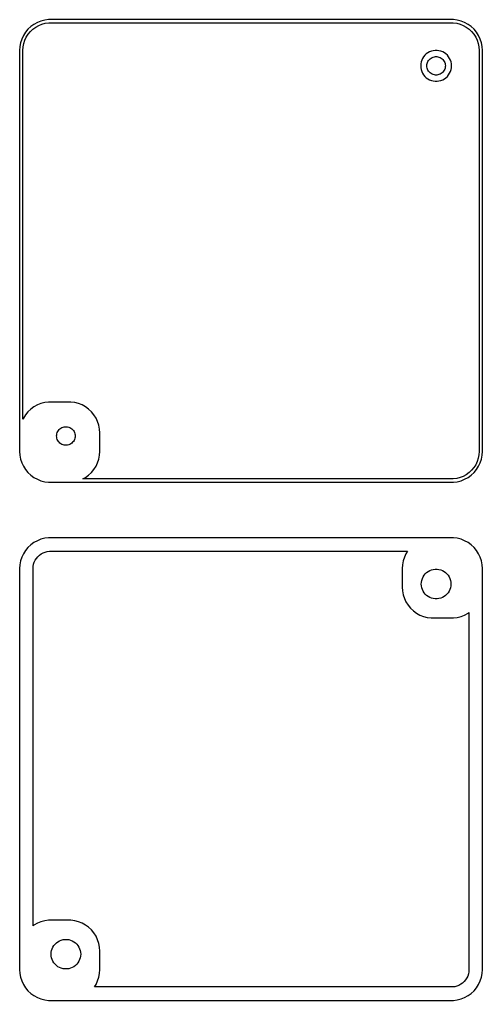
# Model space of a CAD drawing. Header units: metres. Extents: x -38 to 38, y 383 to 793.
# Drawn here: x -37.5 to 37.5, y 382.5 to 541.5 of the extents above; entities that cross this region are included whole.
import ezdxf

# ---------------------------------------------------------------- set-up
doc = ezdxf.new("R2010")
doc.units = ezdxf.units.M

msp = doc.modelspace()

# ---------------------------------------------------------------- linework, layer by layer
for p, q in [((-35.1791, 540.722), (-35.6871, 540.353)), ((-34.6289, 541.024), (-35.1791, 540.722)), ((-34.8944, 540.273), (-34.4026, 540.543)), ((-34.0451, 541.255), (-34.6289, 541.024)), ((-34.4026, 540.543), (-33.8808, 540.75)), ((-33.4369, 541.411), (-34.0451, 541.255)), ((-33.8808, 540.75), (-33.3373, 540.889)), ((-32.8139, 541.49), (-33.4369, 541.411)), ((-33.3373, 540.889), (-32.7806, 540.96)), ((32.8139, 541.49), (-32.8139, 541.49)), ((-32.7806, 540.96), (32.7806, 540.96)), ((32.7806, 540.96), (33.3373, 540.889)), ((33.4369, 541.411), (32.8139, 541.49)), ((33.3373, 540.889), (33.8808, 540.75)), ((34.0451, 541.255), (33.4369, 541.411)), ((33.8808, 540.75), (34.4026, 540.543)), ((34.6289, 541.024), (34.0451, 541.255)), ((34.4026, 540.543), (34.8944, 540.273)), ((35.1791, 540.722), (34.6289, 541.024)), ((35.6871, 540.353), (35.1791, 540.722)), ((-36.5451, 539.439), (-36.8815, 538.909)), ((-36.1448, 539.923), (-36.5451, 539.439)), ((-36.4158, 538.653), (-36.1151, 539.127)), ((-35.6871, 540.353), (-36.1448, 539.923)), ((-36.1151, 539.127), (-35.7574, 539.559)), ((-35.7574, 539.559), (-35.3483, 539.943)), ((-35.3483, 539.943), (-34.8944, 540.273)), ((34.8944, 540.273), (35.3483, 539.943)), ((35.3483, 539.943), (35.7574, 539.559)), ((36.1448, 539.923), (35.6871, 540.353)), ((35.7574, 539.559), (36.1151, 539.127)), ((36.1151, 539.127), (36.4158, 538.653)), ((36.5451, 539.439), (36.1448, 539.923)), ((36.8815, 538.909), (36.5451, 539.439)), ((-37.3429, 537.743), (-37.4606, 537.127)), ((-37.1489, 538.341), (-37.3429, 537.743)), ((-36.8815, 538.909), (-37.1489, 538.341)), ((-36.9333, 537.06), (-36.8282, 537.611)), ((-36.8282, 537.611), (-36.6547, 538.145)), ((-36.6547, 538.145), (-36.4158, 538.653)), ((36.4158, 538.653), (36.6547, 538.145)), ((36.6547, 538.145), (36.8282, 537.611)), ((36.8282, 537.611), (36.9333, 537.06)), ((37.1489, 538.341), (36.8815, 538.909)), ((37.3429, 537.743), (37.1489, 538.341)), ((37.4606, 537.127), (37.3429, 537.743)), ((-37.4606, 537.127), (-37.5, 536.5)), ((-37.5, 536.5), (-37.5, 471.5)), ((-36.9685, 536.5), (-36.9333, 537.06)), ((-36.9685, 476.724), (-36.9685, 536.5)), ((28.4064, 535.926), (28.1776, 535.711)), ((28.6604, 536.111), (28.4064, 535.926)), ((28.9355, 536.262), (28.6604, 536.111)), ((29.2274, 536.378), (28.9355, 536.262)), ((29.5315, 536.456), (29.2274, 536.378)), ((29.843, 536.495), (29.5315, 536.456)), ((30.157, 536.495), (29.843, 536.495)), ((30.4684, 536.456), (30.157, 536.495)), ((30.7725, 536.378), (30.4684, 536.456)), ((31.0644, 536.262), (30.7725, 536.378)), ((31.3396, 536.111), (31.0644, 536.262)), ((31.5936, 535.926), (31.3396, 536.111)), ((31.8224, 535.711), (31.5936, 535.926)), ((36.9333, 537.06), (36.9685, 536.5)), ((36.9685, 536.5), (36.9685, 471.5)), ((37.5, 536.5), (37.4606, 537.127)), ((37.5, 471.5), (37.5, 536.5)), ((27.5197, 534.313), (27.5, 534)), ((27.5785, 534.622), (27.5197, 534.313)), ((27.6756, 534.92), (27.5785, 534.622)), ((27.8092, 535.204), (27.6756, 534.92)), ((27.9774, 535.469), (27.8092, 535.204)), ((28.1776, 535.711), (27.9774, 535.469)), ((28.5, 534), (28.5118, 534.188)), ((28.5118, 534.188), (28.5471, 534.373)), ((28.5471, 534.373), (28.6053, 534.552)), ((28.6053, 534.552), (28.6855, 534.723)), ((28.6855, 534.723), (28.7865, 534.882)), ((28.7865, 534.882), (28.9065, 535.027)), ((28.9065, 535.027), (29.0439, 535.156)), ((29.0439, 535.156), (29.1963, 535.266)), ((29.1963, 535.266), (29.3613, 535.357)), ((29.3613, 535.357), (29.5365, 535.427)), ((29.5365, 535.427), (29.7189, 535.473)), ((29.7189, 535.473), (29.9058, 535.497)), ((29.9058, 535.497), (30.0942, 535.497)), ((30.0942, 535.497), (30.2811, 535.473)), ((30.2811, 535.473), (30.4635, 535.427)), ((30.4635, 535.427), (30.6387, 535.357)), ((30.6387, 535.357), (30.8037, 535.266)), ((30.8037, 535.266), (30.9561, 535.156)), ((30.9561, 535.156), (31.0934, 535.027)), ((31.0934, 535.027), (31.2135, 534.882)), ((31.2135, 534.882), (31.3145, 534.723)), ((31.3145, 534.723), (31.3947, 534.552)), ((31.3947, 534.552), (31.4529, 534.373)), ((31.4529, 534.373), (31.4882, 534.188)), ((31.4882, 534.188), (31.5, 534)), ((32.0225, 535.469), (31.8224, 535.711)), ((32.1908, 535.204), (32.0225, 535.469)), ((32.3244, 534.92), (32.1908, 535.204)), ((32.4214, 534.622), (32.3244, 534.92)), ((32.4803, 534.313), (32.4214, 534.622)), ((32.5, 534), (32.4803, 534.313)), ((27.5, 534), (27.5197, 533.687)), ((27.5197, 533.687), (27.5785, 533.378)), ((27.5785, 533.378), (27.6756, 533.08)), ((27.6756, 533.08), (27.8092, 532.796)), ((27.8092, 532.796), (27.9774, 532.531)), ((28.5118, 533.812), (28.5, 534)), ((28.5471, 533.627), (28.5118, 533.812)), ((28.6053, 533.448), (28.5471, 533.627)), ((28.6855, 533.277), (28.6053, 533.448)), ((28.7865, 533.118), (28.6855, 533.277)), ((28.9065, 532.973), (28.7865, 533.118)), ((29.0439, 532.844), (28.9065, 532.973)), ((29.1963, 532.734), (29.0439, 532.844)), ((29.3613, 532.643), (29.1963, 532.734)), ((29.5365, 532.573), (29.3613, 532.643)), ((30.6387, 532.643), (30.4635, 532.573)), ((30.8037, 532.734), (30.6387, 532.643)), ((30.9561, 532.844), (30.8037, 532.734)), ((31.0934, 532.973), (30.9561, 532.844)), ((31.2135, 533.118), (31.0934, 532.973)), ((31.3145, 533.277), (31.2135, 533.118)), ((31.3947, 533.448), (31.3145, 533.277)), ((31.4529, 533.627), (31.3947, 533.448)), ((31.4882, 533.812), (31.4529, 533.627)), ((31.5, 534), (31.4882, 533.812)), ((32.0225, 532.531), (32.1908, 532.796)), ((32.1908, 532.796), (32.3244, 533.08)), ((32.3244, 533.08), (32.4214, 533.378)), ((32.4214, 533.378), (32.4803, 533.687)), ((32.4803, 533.687), (32.5, 534)), ((27.9774, 532.531), (28.1776, 532.289)), ((28.1776, 532.289), (28.4064, 532.074)), ((28.4064, 532.074), (28.6604, 531.889)), ((28.6604, 531.889), (28.9355, 531.738)), ((28.9355, 531.738), (29.2274, 531.622)), ((29.2274, 531.622), (29.5315, 531.544)), ((29.5315, 531.544), (29.843, 531.505)), ((29.7189, 532.527), (29.5365, 532.573)), ((29.9058, 532.503), (29.7189, 532.527)), ((29.843, 531.505), (30.157, 531.505)), ((30.0942, 532.503), (29.9058, 532.503)), ((30.2811, 532.527), (30.0942, 532.503)), ((30.157, 531.505), (30.4684, 531.544)), ((30.4635, 532.573), (30.2811, 532.527)), ((30.4684, 531.544), (30.7725, 531.622)), ((30.7725, 531.622), (31.0644, 531.738)), ((31.0644, 531.738), (31.3396, 531.889)), ((31.3396, 531.889), (31.5936, 532.074)), ((31.5936, 532.074), (31.8224, 532.289)), ((31.8224, 532.289), (32.0225, 532.531)), ((-35.1791, 478.722), (-35.6871, 478.353)), ((-34.6289, 479.024), (-35.1791, 478.722)), ((-34.0451, 479.255), (-34.6289, 479.024)), ((-33.4369, 479.411), (-34.0451, 479.255)), ((-32.8139, 479.49), (-33.4369, 479.411)), ((-29.186, 479.49), (-32.8139, 479.49)), ((-28.5631, 479.411), (-29.186, 479.49)), ((-27.9549, 479.255), (-28.5631, 479.411)), ((-27.3711, 479.024), (-27.9549, 479.255)), ((-26.8209, 478.722), (-27.3711, 479.024)), ((-26.3129, 478.353), (-26.8209, 478.722)), ((-36.5451, 477.439), (-36.8815, 476.909)), ((-36.1448, 477.923), (-36.5451, 477.439)), ((-35.6871, 478.353), (-36.1448, 477.923)), ((-25.8551, 477.923), (-26.3129, 478.353)), ((-25.4549, 477.439), (-25.8551, 477.923)), ((-25.1185, 476.909), (-25.4549, 477.439)), ((-36.8815, 476.909), (-36.9685, 476.724)), ((-30.8037, 475.266), (-30.6387, 475.357)), ((-30.6387, 475.357), (-30.4635, 475.427)), ((-30.4635, 475.427), (-30.2811, 475.473)), ((-30.2811, 475.473), (-30.0942, 475.497)), ((-30.0942, 475.497), (-29.9058, 475.497)), ((-29.9058, 475.497), (-29.7189, 475.473)), ((-29.7189, 475.473), (-29.5365, 475.427)), ((-29.5365, 475.427), (-29.3613, 475.357)), ((-29.3613, 475.357), (-29.1963, 475.266)), ((-24.8511, 476.341), (-25.1185, 476.909)), ((-24.6571, 475.743), (-24.8511, 476.341)), ((-24.5394, 475.127), (-24.6571, 475.743)), ((-31.5, 474), (-31.4882, 474.188)), ((-31.4882, 473.812), (-31.5, 474)), ((-31.4882, 474.188), (-31.4529, 474.373)), ((-31.4529, 473.627), (-31.4882, 473.812)), ((-31.4529, 474.373), (-31.3947, 474.552)), ((-31.3947, 474.552), (-31.3145, 474.723)), ((-31.3145, 474.723), (-31.2135, 474.882)), ((-31.2135, 474.882), (-31.0934, 475.027)), ((-31.0934, 475.027), (-30.9561, 475.156)), ((-30.9561, 475.156), (-30.8037, 475.266)), ((-29.1963, 475.266), (-29.0439, 475.156)), ((-29.0439, 475.156), (-28.9065, 475.027)), ((-28.9065, 475.027), (-28.7865, 474.882)), ((-28.7865, 474.882), (-28.6855, 474.723)), ((-28.6855, 474.723), (-28.6053, 474.552)), ((-28.6053, 474.552), (-28.5471, 474.373)), ((-28.5471, 474.373), (-28.5118, 474.188)), ((-28.5118, 473.812), (-28.5471, 473.627)), ((-28.5118, 474.188), (-28.5, 474)), ((-28.5, 474), (-28.5118, 473.812)), ((-24.5, 474.5), (-24.5394, 475.127)), ((-24.5, 471.5), (-24.5, 474.5)), ((-31.3947, 473.448), (-31.4529, 473.627)), ((-31.3145, 473.277), (-31.3947, 473.448)), ((-31.2135, 473.118), (-31.3145, 473.277)), ((-31.0934, 472.973), (-31.2135, 473.118)), ((-30.9561, 472.844), (-31.0934, 472.973)), ((-30.8037, 472.734), (-30.9561, 472.844)), ((-30.6387, 472.643), (-30.8037, 472.734)), ((-30.4635, 472.573), (-30.6387, 472.643)), ((-30.2811, 472.527), (-30.4635, 472.573)), ((-30.0942, 472.503), (-30.2811, 472.527)), ((-29.9058, 472.503), (-30.0942, 472.503)), ((-29.7189, 472.527), (-29.9058, 472.503)), ((-29.5365, 472.573), (-29.7189, 472.527)), ((-29.3613, 472.643), (-29.5365, 472.573)), ((-29.1963, 472.734), (-29.3613, 472.643)), ((-29.0439, 472.844), (-29.1963, 472.734)), ((-28.9065, 472.973), (-29.0439, 472.844)), ((-28.7865, 473.118), (-28.9065, 472.973)), ((-28.6855, 473.277), (-28.7865, 473.118)), ((-28.6053, 473.448), (-28.6855, 473.277)), ((-28.5471, 473.627), (-28.6053, 473.448)), ((-37.5, 471.5), (-37.4606, 470.873)), ((-37.4606, 470.873), (-37.3429, 470.257)), ((-24.6571, 470.257), (-24.5394, 470.873)), ((-24.5394, 470.873), (-24.5, 471.5)), ((36.9333, 470.94), (36.8282, 470.389)), ((36.9685, 471.5), (36.9333, 470.94)), ((37.3429, 470.257), (37.4606, 470.873)), ((37.4606, 470.873), (37.5, 471.5)), ((-37.3429, 470.257), (-37.1489, 469.659)), ((-37.1489, 469.659), (-36.8815, 469.091)), ((-36.8815, 469.091), (-36.5451, 468.561)), ((-25.4549, 468.561), (-25.1185, 469.091)), ((-25.1185, 469.091), (-24.8511, 469.659)), ((-24.8511, 469.659), (-24.6571, 470.257)), ((36.4158, 469.347), (36.1151, 468.873)), ((36.6547, 469.855), (36.4158, 469.347)), ((36.5451, 468.561), (36.8815, 469.091)), ((36.8282, 470.389), (36.6547, 469.855)), ((36.8815, 469.091), (37.1489, 469.659)), ((37.1489, 469.659), (37.3429, 470.257)), ((-36.5451, 468.561), (-36.1448, 468.077)), ((-36.1448, 468.077), (-35.6871, 467.647)), ((-35.6871, 467.647), (-35.1791, 467.278)), ((-26.8209, 467.278), (-26.3129, 467.647)), ((-26.3129, 467.647), (-25.8551, 468.077)), ((-25.8551, 468.077), (-25.4549, 468.561)), ((34.4026, 467.457), (33.8808, 467.25)), ((34.8944, 467.727), (34.4026, 467.457)), ((35.3483, 468.057), (34.8944, 467.727)), ((35.1791, 467.278), (35.6871, 467.647)), ((35.7574, 468.441), (35.3483, 468.057)), ((35.6871, 467.647), (36.1448, 468.077)), ((36.1151, 468.873), (35.7574, 468.441)), ((36.1448, 468.077), (36.5451, 468.561)), ((-35.1791, 467.278), (-34.6289, 466.976)), ((-34.6289, 466.976), (-34.0451, 466.745)), ((-34.0451, 466.745), (-33.4369, 466.589)), ((-33.4369, 466.589), (-32.8139, 466.51)), ((-32.8139, 466.51), (32.8139, 466.51)), ((-27.2539, 467.04), (-26.8209, 467.278)), ((32.7806, 467.04), (-27.2539, 467.04)), ((33.3373, 467.111), (32.7806, 467.04)), ((32.8139, 466.51), (33.4369, 466.589)), ((33.8808, 467.25), (33.3373, 467.111)), ((33.4369, 466.589), (34.0451, 466.745)), ((34.0451, 466.745), (34.6289, 466.976)), ((34.6289, 466.976), (35.1791, 467.278)), ((-35.6871, 456.353), (-36.1448, 455.923)), ((-35.1791, 456.722), (-35.6871, 456.353)), ((-34.6289, 457.024), (-35.1791, 456.722)), ((-34.0451, 457.255), (-34.6289, 457.024)), ((-33.4369, 457.411), (-34.0451, 457.255)), ((-32.8139, 457.49), (-33.4369, 457.411)), ((32.8139, 457.49), (-32.8139, 457.49)), ((33.4369, 457.411), (32.8139, 457.49)), ((34.0451, 457.255), (33.4369, 457.411)), ((34.6289, 457.024), (34.0451, 457.255)), ((35.1791, 456.722), (34.6289, 457.024)), ((35.6871, 456.353), (35.1791, 456.722)), ((36.1448, 455.923), (35.6871, 456.353)), ((-36.8815, 454.909), (-37.1489, 454.341)), ((-36.5451, 455.439), (-36.8815, 454.909)), ((-36.1448, 455.923), (-36.5451, 455.439)), ((-34.2997, 454.675), (-34.0128, 454.884)), ((-34.0128, 454.884), (-33.7021, 455.055)), ((-33.7021, 455.055), (-33.3725, 455.185)), ((-33.3725, 455.185), (-33.0291, 455.273)), ((-33.0291, 455.273), (-32.6773, 455.318)), ((-32.6773, 455.318), (25.3781, 455.318)), ((25.1185, 454.909), (24.8511, 454.341)), ((25.3781, 455.318), (25.1185, 454.909)), ((36.5451, 455.439), (36.1448, 455.923)), ((36.8815, 454.909), (36.5451, 455.439)), ((37.1489, 454.341), (36.8815, 454.909)), ((-37.4606, 453.127), (-37.5, 452.5)), ((-37.3429, 453.743), (-37.4606, 453.127)), ((-37.1489, 454.341), (-37.3429, 453.743)), ((-35.3011, 452.854), (-35.2347, 453.202)), ((-35.2347, 453.202), (-35.1251, 453.539)), ((-35.1251, 453.539), (-34.9742, 453.86)), ((-34.9742, 453.86), (-34.7842, 454.16)), ((-34.7842, 454.16), (-34.5582, 454.433)), ((-34.5582, 454.433), (-34.2997, 454.675)), ((24.5394, 453.127), (24.5, 452.5)), ((24.6571, 453.743), (24.5394, 453.127)), ((24.8511, 454.341), (24.6571, 453.743)), ((37.3429, 453.743), (37.1489, 454.341)), ((37.4606, 453.127), (37.3429, 453.743)), ((37.5, 452.5), (37.4606, 453.127)), ((-37.5, 452.5), (-37.5, 387.5)), ((-35.3234, 452.5), (-35.3011, 452.854)), ((-35.3234, 394.617), (-35.3234, 452.5)), ((24.5, 452.5), (24.5, 449.5)), ((28.0583, 451.411), (28.2505, 451.643)), ((28.2505, 451.643), (28.4702, 451.849)), ((28.4702, 451.849), (28.714, 452.026)), ((28.714, 452.026), (28.9781, 452.172)), ((28.9781, 452.172), (29.2583, 452.283)), ((29.2583, 452.283), (29.5503, 452.357)), ((29.5503, 452.357), (29.8493, 452.395)), ((29.8493, 452.395), (30.1507, 452.395)), ((30.1507, 452.395), (30.4497, 452.357)), ((30.4497, 452.357), (30.7416, 452.283)), ((30.7416, 452.283), (31.0219, 452.172)), ((31.0219, 452.172), (31.286, 452.026)), ((31.286, 452.026), (31.5298, 451.849)), ((31.5298, 451.849), (31.7495, 451.643)), ((31.7495, 451.643), (31.9416, 451.411)), ((37.5, 387.5), (37.5, 452.5)), ((27.6, 450), (27.6189, 450.301)), ((27.6189, 449.699), (27.6, 450)), ((27.6189, 450.301), (27.6754, 450.597)), ((27.6754, 450.597), (27.7685, 450.883)), ((27.7685, 450.883), (27.8969, 451.156)), ((27.8969, 451.156), (28.0583, 451.411)), ((31.9416, 451.411), (32.1031, 451.156)), ((32.1031, 451.156), (32.2315, 450.883)), ((32.2315, 450.883), (32.3246, 450.597)), ((32.3246, 450.597), (32.3811, 450.301)), ((32.3811, 450.301), (32.4, 450)), ((32.4, 450), (32.3811, 449.699)), ((24.5, 449.5), (24.5394, 448.873)), ((24.5394, 448.873), (24.6571, 448.257)), ((27.6754, 449.403), (27.6189, 449.699)), ((27.7685, 449.117), (27.6754, 449.403)), ((27.8969, 448.844), (27.7685, 449.117)), ((28.0583, 448.589), (27.8969, 448.844)), ((28.2505, 448.357), (28.0583, 448.589)), ((28.4702, 448.151), (28.2505, 448.357)), ((31.7495, 448.357), (31.5298, 448.151)), ((31.9416, 448.589), (31.7495, 448.357)), ((32.1031, 448.844), (31.9416, 448.589)), ((32.2315, 449.117), (32.1031, 448.844)), ((32.3246, 449.403), (32.2315, 449.117)), ((32.3811, 449.699), (32.3246, 449.403)), ((24.6571, 448.257), (24.8511, 447.659)), ((24.8511, 447.659), (25.1185, 447.091)), ((25.1185, 447.091), (25.4549, 446.561)), ((28.714, 447.974), (28.4702, 448.151)), ((28.9781, 447.828), (28.714, 447.974)), ((29.2583, 447.717), (28.9781, 447.828)), ((29.5503, 447.643), (29.2583, 447.717)), ((29.8493, 447.605), (29.5503, 447.643)), ((30.1507, 447.605), (29.8493, 447.605)), ((30.4497, 447.643), (30.1507, 447.605)), ((30.7416, 447.717), (30.4497, 447.643)), ((31.0219, 447.828), (30.7416, 447.717)), ((31.286, 447.974), (31.0219, 447.828)), ((31.5298, 448.151), (31.286, 447.974)), ((25.4549, 446.561), (25.8551, 446.077)), ((25.8551, 446.077), (26.3129, 445.647)), ((26.3129, 445.647), (26.8209, 445.278)), ((26.8209, 445.278), (27.3711, 444.976)), ((34.6289, 444.976), (35.1791, 445.278)), ((35.1791, 445.278), (35.3234, 445.383)), ((35.3234, 445.383), (35.3234, 387.5)), ((27.3711, 444.976), (27.9549, 444.745)), ((27.9549, 444.745), (28.5631, 444.589)), ((28.5631, 444.589), (29.186, 444.51)), ((29.186, 444.51), (32.8139, 444.51)), ((32.8139, 444.51), (33.4369, 444.589)), ((33.4369, 444.589), (34.0451, 444.745)), ((34.0451, 444.745), (34.6289, 444.976)), ((-35.1791, 394.722), (-35.3234, 394.617)), ((-34.6289, 395.024), (-35.1791, 394.722)), ((-34.0451, 395.255), (-34.6289, 395.024)), ((-33.4369, 395.411), (-34.0451, 395.255)), ((-32.8139, 395.49), (-33.4369, 395.411)), ((-29.186, 395.49), (-32.8139, 395.49)), ((-28.5631, 395.411), (-29.186, 395.49)), ((-27.9549, 395.255), (-28.5631, 395.411)), ((-27.3711, 395.024), (-27.9549, 395.255)), ((-26.8209, 394.722), (-27.3711, 395.024)), ((-26.3129, 394.353), (-26.8209, 394.722)), ((-25.8551, 393.923), (-26.3129, 394.353)), ((-25.4549, 393.439), (-25.8551, 393.923)), ((-25.1185, 392.909), (-25.4549, 393.439)), ((-24.8511, 392.341), (-25.1185, 392.909)), ((-32.2315, 390.883), (-32.1031, 391.156)), ((-32.1031, 391.156), (-31.9416, 391.411)), ((-31.9416, 391.411), (-31.7495, 391.643)), ((-31.7495, 391.643), (-31.5298, 391.849)), ((-31.5298, 391.849), (-31.286, 392.026)), ((-31.286, 392.026), (-31.0219, 392.172)), ((-31.0219, 392.172), (-30.7416, 392.283)), ((-30.7416, 392.283), (-30.4497, 392.357)), ((-30.4497, 392.357), (-30.1507, 392.395)), ((-30.1507, 392.395), (-29.8493, 392.395)), ((-29.8493, 392.395), (-29.5503, 392.357)), ((-29.5503, 392.357), (-29.2583, 392.283)), ((-29.2583, 392.283), (-28.9781, 392.172)), ((-28.9781, 392.172), (-28.714, 392.026)), ((-28.714, 392.026), (-28.4702, 391.849)), ((-28.4702, 391.849), (-28.2505, 391.643)), ((-28.2505, 391.643), (-28.0583, 391.411)), ((-28.0583, 391.411), (-27.8969, 391.156)), ((-27.8969, 391.156), (-27.7685, 390.883)), ((-24.6571, 391.743), (-24.8511, 392.341)), ((-24.5394, 391.127), (-24.6571, 391.743)), ((-24.5, 390.5), (-24.5394, 391.127)), ((-32.4, 390), (-32.3811, 390.301)), ((-32.3811, 389.699), (-32.4, 390)), ((-32.3811, 390.301), (-32.3246, 390.597)), ((-32.3246, 389.403), (-32.3811, 389.699)), ((-32.3246, 390.597), (-32.2315, 390.883)), ((-27.7685, 390.883), (-27.6754, 390.597)), ((-27.6754, 390.597), (-27.6189, 390.301)), ((-27.6189, 389.699), (-27.6754, 389.403)), ((-27.6189, 390.301), (-27.6, 390)), ((-27.6, 390), (-27.6189, 389.699)), ((-24.5, 387.5), (-24.5, 390.5)), ((-32.2315, 389.117), (-32.3246, 389.403)), ((-32.1031, 388.844), (-32.2315, 389.117)), ((-31.9416, 388.589), (-32.1031, 388.844)), ((-31.7495, 388.357), (-31.9416, 388.589)), ((-31.5298, 388.151), (-31.7495, 388.357)), ((-31.286, 387.974), (-31.5298, 388.151)), ((-31.0219, 387.828), (-31.286, 387.974)), ((-28.714, 387.974), (-28.9781, 387.828)), ((-28.4702, 388.151), (-28.714, 387.974)), ((-28.2505, 388.357), (-28.4702, 388.151)), ((-28.0583, 388.589), (-28.2505, 388.357)), ((-27.8969, 388.844), (-28.0583, 388.589)), ((-27.7685, 389.117), (-27.8969, 388.844)), ((-27.6754, 389.403), (-27.7685, 389.117)), ((-37.5, 387.5), (-37.4606, 386.873)), ((-37.4606, 386.873), (-37.3429, 386.257)), ((-30.7416, 387.717), (-31.0219, 387.828)), ((-30.4497, 387.643), (-30.7416, 387.717)), ((-30.1507, 387.605), (-30.4497, 387.643)), ((-29.8493, 387.605), (-30.1507, 387.605)), ((-29.5503, 387.643), (-29.8493, 387.605)), ((-29.2583, 387.717), (-29.5503, 387.643)), ((-28.9781, 387.828), (-29.2583, 387.717)), ((-24.6571, 386.257), (-24.5394, 386.873)), ((-24.5394, 386.873), (-24.5, 387.5)), ((35.1251, 386.461), (34.9742, 386.14)), ((35.2347, 386.798), (35.1251, 386.461)), ((35.3011, 387.146), (35.2347, 386.798)), ((35.3234, 387.5), (35.3011, 387.146)), ((37.3429, 386.257), (37.4606, 386.873)), ((37.4606, 386.873), (37.5, 387.5)), ((-37.3429, 386.257), (-37.1489, 385.659)), ((-37.1489, 385.659), (-36.8815, 385.091)), ((-36.8815, 385.091), (-36.5451, 384.561)), ((-25.3781, 384.682), (-25.1185, 385.091)), ((-25.1185, 385.091), (-24.8511, 385.659)), ((-24.8511, 385.659), (-24.6571, 386.257)), ((33.3725, 384.815), (33.0291, 384.727)), ((33.7021, 384.945), (33.3725, 384.815)), ((34.0128, 385.116), (33.7021, 384.945)), ((34.2997, 385.325), (34.0128, 385.116)), ((34.5582, 385.567), (34.2997, 385.325)), ((34.7842, 385.84), (34.5582, 385.567)), ((34.9742, 386.14), (34.7842, 385.84)), ((36.5451, 384.561), (36.8815, 385.091)), ((36.8815, 385.091), (37.1489, 385.659)), ((37.1489, 385.659), (37.3429, 386.257)), ((-36.5451, 384.561), (-36.1448, 384.077)), ((-36.1448, 384.077), (-35.6871, 383.647)), ((-35.6871, 383.647), (-35.1791, 383.278)), ((-35.1791, 383.278), (-34.6289, 382.976)), ((32.6773, 384.682), (-25.3781, 384.682)), ((33.0291, 384.727), (32.6773, 384.682)), ((34.6289, 382.976), (35.1791, 383.278)), ((35.1791, 383.278), (35.6871, 383.647)), ((35.6871, 383.647), (36.1448, 384.077)), ((36.1448, 384.077), (36.5451, 384.561)), ((-34.6289, 382.976), (-34.0451, 382.745)), ((-34.0451, 382.745), (-33.4369, 382.589)), ((-33.4369, 382.589), (-32.8139, 382.51)), ((-32.8139, 382.51), (32.8139, 382.51)), ((32.8139, 382.51), (33.4369, 382.589)), ((33.4369, 382.589), (34.0451, 382.745)), ((34.0451, 382.745), (34.6289, 382.976))]:
    msp.add_line(p, q)

doc.saveas('drawing.dxf')
